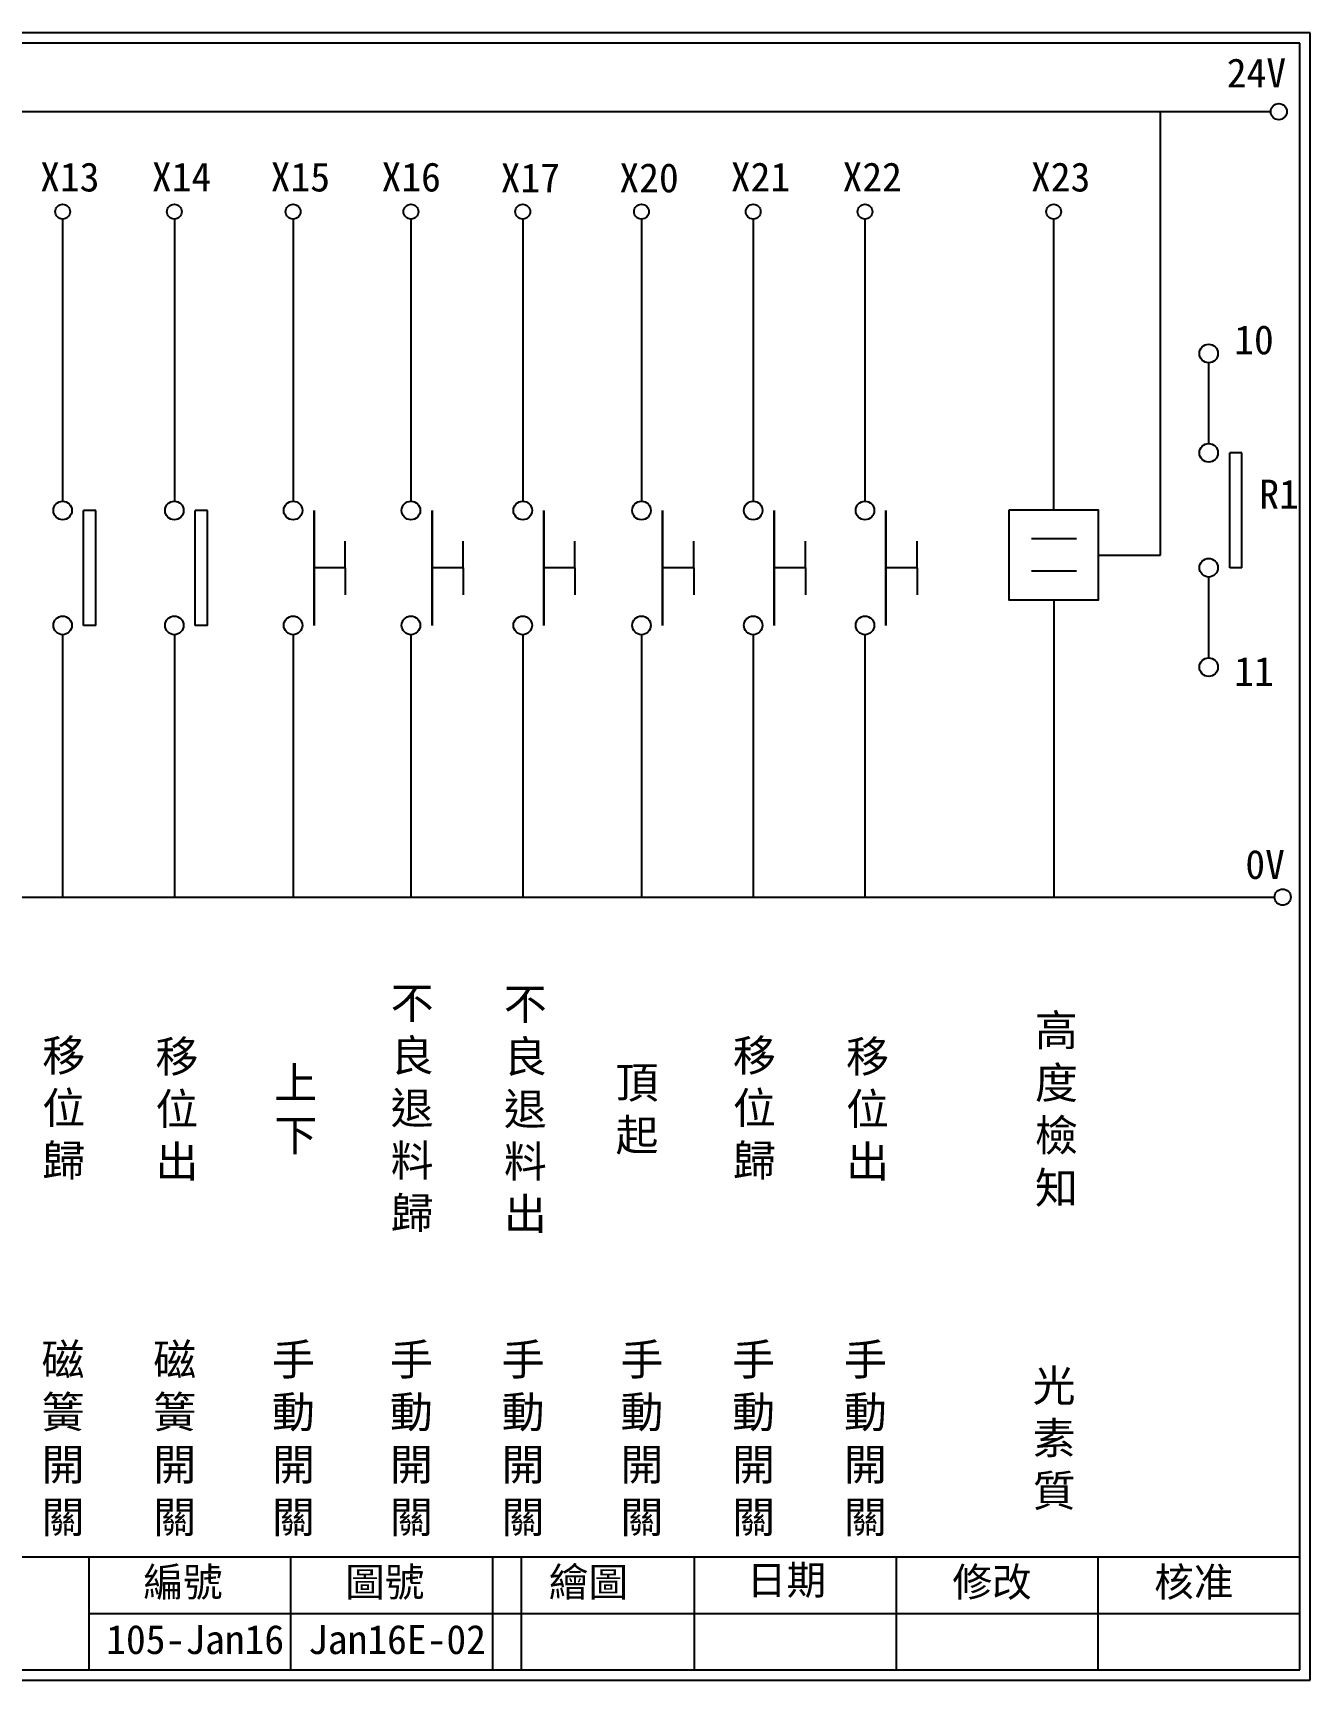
# Model space of a CAD drawing. Extents: x 275 to 562, y 265 to 469.
# Drawn here: x 403.7 to 561.9, y 264.9 to 468.9 of the extents above; entities that cross this region are included whole.
import ezdxf

# ---------------------------------------------------------------- set-up
doc = ezdxf.new("R2010")
doc.units = 0
doc.layers.get('0').update_dxf_attribs({"linetype": 'CONTINUOUS'})
for name, color, linetype in [('圖框層', 7, 'CONTINUOUS'), ('標尺寸層', 3, 'CONTINUOUS'), ('輪廓線層', 7, 'CONTINUOUS')]:
    doc.layers.add(name, color=color, linetype=linetype)
doc.styles.add('CNS', font='romanc.shx', dxfattribs={"bigfont": 'chineset.shx'})
doc.styles.add('STSL', font='kaiu.ttf')

msp = doc.modelspace()

# ---------------------------------------------------------------- linework, layer by layer
for p, q in [((543.37, 404.26), (543.37, 459.17)), ((530.14, 409.84), (530.14, 445.86)), ((553.45, 416.92), (551.95, 416.92)), ((411.46, 409.78), (409.96, 409.78)), ((425.31, 409.78), (423.8, 409.78)), ((442.38, 402.66), (442.38, 405.97)), ((456.99, 402.66), (456.99, 405.97)), ((470.83, 402.66), (470.83, 405.97)), ((485.54, 402.66), (485.54, 405.97)), ((499.38, 402.66), (499.38, 405.97)), ((513.23, 402.66), (513.23, 405.97)), ((535.66, 404.26), (543.37, 404.26)), ((442.38, 402.66), (442.38, 399.35)), ((456.99, 402.66), (456.99, 399.35)), ((470.83, 402.66), (470.83, 399.35)), ((485.54, 402.66), (485.54, 399.35)), ((499.38, 402.66), (499.38, 399.35)), ((513.23, 402.66), (513.23, 399.35)), ((553.45, 402.69), (551.95, 402.69)), ((530.14, 398.68), (530.14, 361.9)), ((411.46, 395.55), (409.96, 395.55)), ((425.31, 395.55), (423.8, 395.55))]:
    msp.add_line(p, q)
msp.add_lwpolyline([(524.63, 409.84), (535.66, 409.84), (535.66, 398.68), (524.63, 398.68)], close=True)
for centre in [(558.02, 459.17), (558.5, 361.9)]:
    msp.add_circle(centre, 1)
at = {"layer": '圖框層', "color": 7}
for p, q in [((561.9, 468.91), (274.9, 468.91)), ((560.65, 467.66), (276.15, 467.66)), ((560.65, 266.2), (560.65, 467.66)), ((561.9, 264.95), (561.9, 468.91)), ((276.15, 280.2), (560.65, 280.2)), ((410.65, 266.2), (410.65, 280.2)), ((435.65, 266.2), (435.65, 280.2)), ((460.65, 266.2), (460.65, 280.2)), ((464.2, 266.2), (464.2, 280.2)), ((485.65, 266.2), (485.65, 280.2)), ((510.65, 266.2), (510.65, 280.2)), ((535.65, 266.2), (535.65, 280.2)), ((410.65, 273.2), (560.65, 273.2)), ((276.15, 266.2), (560.65, 266.2)), ((274.9, 264.95), (561.9, 264.95))]:
    msp.add_line(p, q, dxfattribs=at)
at = {"layer": '標尺寸層', "color": 7}
for p, q in [((279.42, 459.17), (557.02, 459.17)), ((407.36, 445.86), (407.36, 410.93)), ((421.2, 445.86), (421.2, 410.93)), ((435.91, 445.86), (435.91, 410.93)), ((450.51, 445.86), (450.51, 410.93)), ((464.36, 445.86), (464.36, 410.93)), ((479.07, 445.86), (479.07, 410.93)), ((492.91, 445.86), (492.91, 410.93)), ((506.76, 445.86), (506.76, 410.93)), ((551.95, 402.69), (551.95, 416.92)), ((553.45, 402.69), (553.45, 416.92)), ((409.96, 395.55), (409.96, 409.78)), ((411.46, 395.55), (411.46, 409.78)), ((423.8, 395.55), (423.8, 409.78)), ((425.31, 395.55), (425.31, 409.78)), ((438.52, 395.55), (438.52, 409.78)), ((438.52, 409.78), (438.52, 395.55)), ((453.12, 395.55), (453.12, 409.78)), ((453.12, 409.78), (453.12, 395.55)), ((466.96, 395.55), (466.96, 409.78)), ((466.96, 409.78), (466.96, 395.55)), ((481.67, 395.55), (481.67, 409.78)), ((481.67, 409.78), (481.67, 395.55)), ((495.52, 395.55), (495.52, 409.78)), ((495.52, 409.78), (495.52, 395.55)), ((509.36, 395.55), (509.36, 409.78)), ((509.36, 409.78), (509.36, 395.55)), ((527.38, 406.29), (532.95, 406.29)), ((442.38, 402.66), (438.52, 402.66)), ((456.99, 402.66), (453.12, 402.66)), ((470.83, 402.66), (466.96, 402.66)), ((485.54, 402.66), (481.67, 402.66)), ((499.38, 402.66), (495.52, 402.66)), ((513.23, 402.66), (509.36, 402.66)), ((527.38, 402.32), (532.95, 402.32)), ((407.36, 394.41), (407.36, 361.9)), ((407.36, 394.4), (407.36, 361.9)), ((421.2, 394.41), (421.2, 361.9)), ((421.2, 394.4), (421.2, 361.9)), ((435.91, 394.41), (435.91, 361.9)), ((435.91, 394.4), (435.91, 361.9)), ((450.51, 394.41), (450.51, 361.9)), ((450.51, 394.4), (450.51, 361.9)), ((464.36, 394.41), (464.36, 361.9)), ((464.36, 394.4), (464.36, 361.9)), ((479.07, 394.41), (479.07, 361.9)), ((479.07, 394.4), (479.07, 361.9)), ((492.91, 394.41), (492.91, 361.9)), ((492.91, 394.4), (492.91, 361.9)), ((506.76, 394.41), (506.76, 361.9)), ((506.76, 394.4), (506.76, 361.9)), ((530.14, 394.41), (530.14, 361.9)), ((530.14, 394.4), (530.14, 361.9)), ((279.63, 361.9), (557.5, 361.9))]:
    msp.add_line(p, q, dxfattribs=at)
for centre, radius in [((407.36, 446.78), 0.92), ((407.36, 446.78), 0.92), ((421.2, 446.78), 0.92), ((421.2, 446.78), 0.92), ((435.91, 446.78), 0.92), ((435.91, 446.78), 0.92), ((450.51, 446.78), 0.92), ((464.36, 446.78), 0.92), ((464.36, 446.78), 0.92), ((479.07, 446.78), 0.92), ((492.91, 446.78), 0.92), ((492.91, 446.78), 0.92), ((506.76, 446.78), 0.92), ((506.76, 446.78), 0.92), ((530.14, 446.78), 0.92), ((549.34, 429.22), 1.15), ((549.34, 416.92), 1.15), ((407.36, 409.78), 1.15), ((421.2, 409.78), 1.15), ((435.91, 409.78), 1.15), ((450.51, 409.78), 1.15), ((464.36, 409.78), 1.15), ((479.07, 409.78), 1.15), ((492.91, 409.78), 1.15), ((506.76, 409.78), 1.15), ((549.34, 402.69), 1.15), ((407.36, 395.55), 1.15), ((421.2, 395.55), 1.15), ((435.91, 395.55), 1.15), ((450.51, 395.55), 1.15), ((464.36, 395.55), 1.15), ((479.07, 395.55), 1.15), ((492.91, 395.55), 1.15), ((506.76, 395.55), 1.15), ((549.34, 390.38), 1.15)]:
    msp.add_circle(centre, radius, dxfattribs=at)
at = {"layer": '輪廓線層'}
for p, q in [((549.34, 418.07), (549.34, 428.07)), ((549.34, 391.53), (549.34, 401.53))]:
    msp.add_line(p, q, dxfattribs=at)

# ---------------------------------------------------------------- texts
at = {"layer": '圖框層', "color": 4, "style": 'STSL'}
for s, p in [('24V', (551.58, 462.16)), ('X13', (404.58, 449.28)), ('X14', (418.42, 449.28)), ('X15', (433.14, 449.28)), ('X16', (446.87, 449.28)), ('X21', (490.14, 449.28)), ('X22', (503.98, 449.28)), ('X23', (527.33, 449.28)), ('X17', (461.63, 449.18)), ('X20', (476.34, 449.18)), ('10', (552.5, 429.12)), ('R1', (555.61, 410)), ('11', (552.5, 388.05)), ('0V', (553.88, 364.15)), ('繪圖', (467.59, 275.29)), ('日期', (492.12, 275.53)), ('編號', (417.36, 275.28)), ('圖號', (442.36, 275.28)), ('修改', (517.59, 275.29)), ('核准', (542.59, 275.29)), ('105-Jan16', (412.76, 268.17)), ('Jan16E-02', (437.76, 268.17))]:
    msp.add_text(s, height=3.6, dxfattribs=at).set_placement(p)
at = {"layer": '標尺寸層', "color": 7, "char_height": 3.9, "attachment_point": 5, "style": 'CNS'}
for s, insert, width in [('{\\fDFKai-SB|b0|i0|c136|p65;\\H1x;不\\P良退料歸}', (450.66, 335.58), 4.9608), ('{\\fDFKai-SB|b0|i0|c136|p65;不良退料出}', (464.68, 335.45), 5.3998), ('{\\fDFKai-SB|b0|i0|c136|p65;高度檢知}', (530.47, 335.45), 5.3998), ('{\\fDFKai-SB|b0|i0|c136|p65;移位歸}', (407.5, 335.58), 4.9608), ('{\\fDFKai-SB|b0|i0|c136|p65;移位歸}', (493.06, 335.58), 4.9608), ('{\\fDFKai-SB|b0|i0|c136|p65;移位出}', (421.52, 335.45), 5.3998), ('{\\fDFKai-SB|b0|i0|c136|p65;移位出}', (507.08, 335.45), 5.3998), ('{\\fDFKai-SB|b0|i0|c136|p65;上下}', (436.24, 335.45), 5.3998), ('{\\fDFKai-SB|b0|i0|c136|p65;頂起}', (478.52, 335.45), 5.3998), ('{\\fDFKai-SB|b0|i0|c136|p65;磁簧開關}', (407.41, 294.67), 4.9608), ('{\\fDFKai-SB|b0|i0|c136|p65;磁簧開關}', (421.25, 294.67), 4.9608), ('{\\fDFKai-SB|b0|i0|c136|p65;手動開關}', (435.96, 294.67), 4.9608), ('{\\fDFKai-SB|b0|i0|c136|p65;手動開關}', (450.57, 294.67), 4.9608), ('{\\fDFKai-SB|b0|i0|c136|p65;手動開關}', (464.41, 294.67), 4.9608), ('{\\fDFKai-SB|b0|i0|c136|p65;手動開關}', (479.12, 294.67), 4.9608), ('{\\fDFKai-SB|b0|i0|c136|p65;手動開關}', (492.96, 294.67), 4.9608), ('{\\fDFKai-SB|b0|i0|c136|p65;手動開關}', (506.81, 294.67), 4.9608), ('{\\fDFKai-SB|b0|i0|c136|p65;光素質}', (530.19, 294.67), 4.9608)]:
    msp.add_mtext(s, dxfattribs=dict(at, insert=insert, width=width))

doc.saveas('drawing.dxf')
